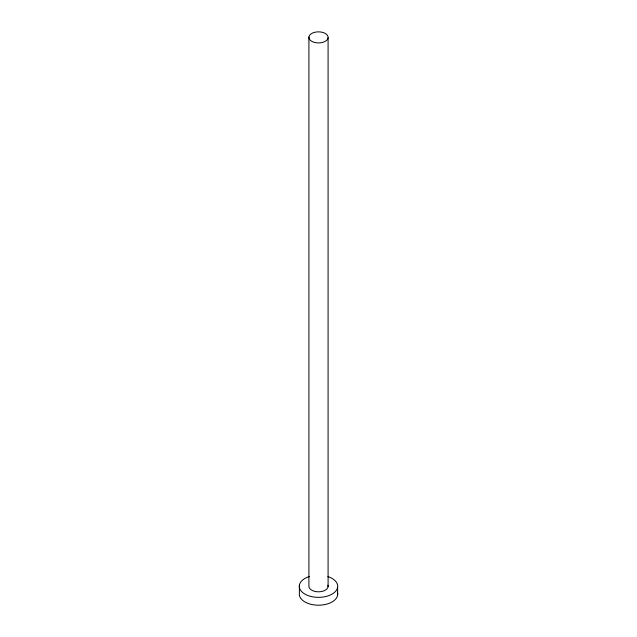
<?xml version="1.0" encoding="UTF-8"?>
<svg xmlns="http://www.w3.org/2000/svg" width="637" height="637" viewBox="0 0 637 637"><rect width="100%" height="100%" fill="white"/><g stroke="black" fill="none" stroke-linecap="round" stroke-linejoin="round"><path stroke-width="0.96" d="M337.626 587.282L337.626 595.125M328.087 37.742A9.603 5.542 0 0 1 313.173 41.994A9.603 5.542 0 0 1 314.248 32.415A9.603 5.542 0 0 1 328.087 37.742L328.087 586.629M308.913 37.026L308.913 585.905A9.603 5.542 0 0 0 319.137 591.797A9.603 5.542 0 0 0 327.92 585.18M299.374 585.252L299.374 593.095A19.206 11.092 0 0 0 319.256 605.19A19.206 11.092 0 0 0 337.427 592.227M327.888 576.596A19.206 11.092 0 0 1 333.159 593.437A19.206 11.092 0 0 1 303.515 593.206A19.206 11.092 0 0 1 309.566 576.453"/></g></svg>
